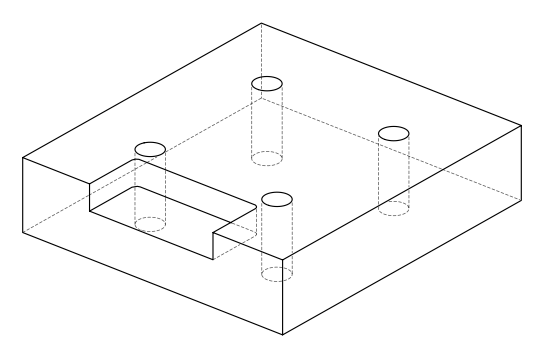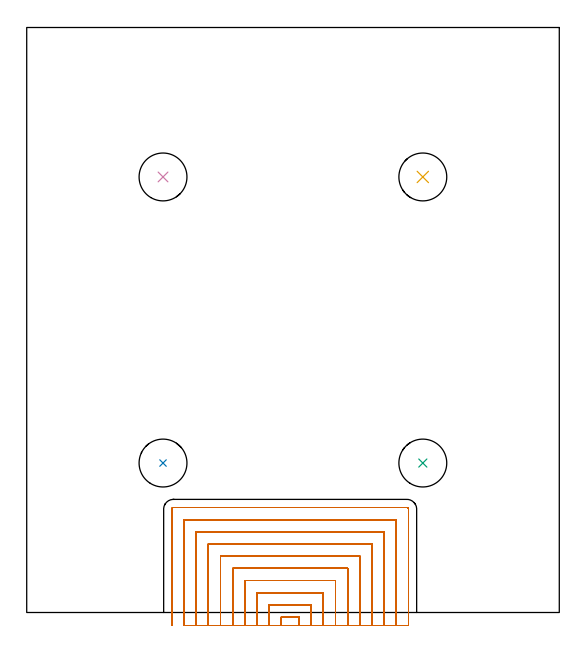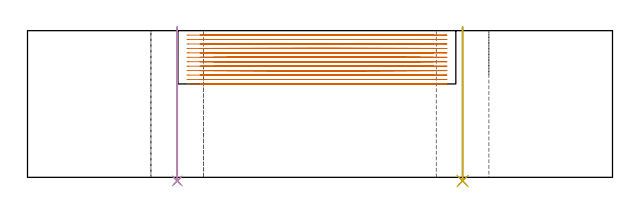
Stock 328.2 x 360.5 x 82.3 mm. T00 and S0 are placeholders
(PLAN: 5 operations, 1 tool changes, 74.3 min)
(1 MILL_SLOT | SLOT_PARTIAL_RECTANGULAR | NXT0201_013 | Follow Part, ap 2.5, ae 75% | 72.89 min | 324471 mm3)
(2 INDEXABLE_INSERT_DRILL_THROUGH_HOLE_FROM_SOLID | STEP1HOLE | NXT0302_030 | 0.35 min | 56215 mm3)
(3 INDEXABLE_INSERT_DRILL_THROUGH_HOLE_FROM_SOLID_1 | STEP1HOLE_1 | NXT0302_030 | 0.35 min | 56201 mm3)
(4 INDEXABLE_INSERT_DRILL_THROUGH_HOLE_FROM_SOLID_2 | STEP1HOLE_2 | NXT0302_030 | 0.35 min | 56210 mm3)
(5 INDEXABLE_INSERT_DRILL_THROUGH_HOLE_FROM_SOLID_3 | STEP1HOLE_3 | NXT0302_030 | 0.35 min | 56211 mm3)
(TOOL NXT0201_013 | ENDMILL 10mm | D10 FL30 Z4)
(TOOL NXT0302_030 | Index. Insert Drill 29.5mm [880-D2950L32-03] | D29.5 PA176 FL89 Z2)
(OP 1 MILL_SLOT)
G17 G21 G94 G90
T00 M6
G54
G17 G0 G90 X167.8 Y-8. S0 M3
G43 Z92.3 H0
Z79.808
G94 G1 Y-5. F250.
Y-2.8 F500.
X156.9
Y-5.
Y-8. F250.
X175.3
Y-5.
Y4.7 F500.
X149.4
Y-5.
Y-8. F250.
X182.8
Y-5.
Y12.2 F500.
X141.9
Y-5.
Y-8. F250.
X190.3
Y-5.
Y19.7 F500.
X134.4
Y-5.
Y-8. F250.
X197.8
Y-5.
Y27.2 F500.
X126.9
Y-5.
Y-8. F250.
X205.3
Y-5.
Y34.7 F500.
X119.4
Y-5.
Y-8. F250.
X212.8
Y-5.
Y42.2 F500.
X111.9
Y-5.
Y-8. F250.
X220.3
Y-5.
Y49.7 F500.
X104.4
Y-5.
Y-8. F250.
X227.8
Y-5.
Y57.2 F500.
X96.9
Y-5.
Y-8. F250.
X235.3
Y-5.
Y63.7 F500.
G3 X234.3 Y64.7 R1.
G1 X90.4
G3 X89.4 Y63.7 R1.
G1 Y-5.
Y-8. F250.
G0 X167.8 Z77.317
G1 Y-5.
Y-2.8 F500.
X156.9
Y-5.
Y-8. F250.
X175.3
Y-5.
Y4.7 F500.
X149.4
Y-5.
Y-8. F250.
X182.8
Y-5.
Y12.2 F500.
X141.9
Y-5.
Y-8. F250.
X190.3
Y-5.
Y19.7 F500.
X134.4
Y-5.
Y-8. F250.
X197.8
Y-5.
Y27.2 F500.
X126.9
Y-5.
Y-8. F250.
X205.3
Y-5.
Y34.7 F500.
X119.4
Y-5.
Y-8. F250.
X212.8
Y-5.
Y42.2 F500.
X111.9
Y-5.
Y-8. F250.
X220.3
Y-5.
Y49.7 F500.
X104.4
Y-5.
Y-8. F250.
X227.8
Y-5.
Y57.2 F500.
X96.9
Y-5.
Y-8. F250.
X235.3
Y-5.
Y63.7 F500.
G3 X234.3 Y64.7 R1.
G1 X90.4
G3 X89.4 Y63.7 R1.
G1 Y-5.
Y-8. F250.
G0 X167.8 Z74.825
G1 Y-5.
Y-2.8 F500.
X156.9
Y-5.
Y-8. F250.
X175.3
Y-5.
Y4.7 F500.
X149.4
Y-5.
Y-8. F250.
X182.8
Y-5.
Y12.2 F500.
X141.9
Y-5.
Y-8. F250.
X190.3
Y-5.
Y19.7 F500.
X134.4
Y-5.
Y-8. F250.
X197.8
Y-5.
Y27.2 F500.
X126.9
Y-5.
Y-8. F250.
X205.3
Y-5.
Y34.7 F500.
X119.4
Y-5.
Y-8. F250.
X212.8
Y-5.
Y42.2 F500.
X111.9
Y-5.
Y-8. F250.
X220.3
Y-5.
Y49.7 F500.
X104.4
Y-5.
Y-8. F250.
X227.8
Y-5.
Y57.2 F500.
X96.9
Y-5.
Y-8. F250.
X235.3
Y-5.
Y63.7 F500.
G3 X234.3 Y64.7 R1.
G1 X90.4
G3 X89.4 Y63.7 R1.
G1 Y-5.
Y-8. F250.
G0 X167.8 Z72.333
G1 Y-5.
Y-2.8 F500.
X156.9
Y-5.
Y-8. F250.
X175.3
Y-5.
Y4.7 F500.
X149.4
Y-5.
Y-8. F250.
X182.8
Y-5.
Y12.2 F500.
X141.9
Y-5.
Y-8. F250.
X190.3
Y-5.
Y19.7 F500.
X134.4
Y-5.
Y-8. F250.
X197.8
Y-5.
Y27.2 F500.
X126.9
Y-5.
Y-8. F250.
X205.3
Y-5.
Y34.7 F500.
X119.4
Y-5.
Y-8. F250.
X212.8
Y-5.
Y42.2 F500.
X111.9
Y-5.
Y-8. F250.
X220.3
Y-5.
Y49.7 F500.
X104.4
Y-5.
Y-8. F250.
X227.8
Y-5.
Y57.2 F500.
X96.9
Y-5.
Y-8. F250.
X235.3
Y-5.
Y63.7 F500.
G3 X234.3 Y64.7 R1.
G1 X90.4
G3 X89.4 Y63.7 R1.
G1 Y-5.
Y-8. F250.
G0 X167.8 Z69.842
G1 Y-5.
Y-2.8 F500.
X156.9
Y-5.
Y-8. F250.
X175.3
Y-5.
Y4.7 F500.
X149.4
Y-5.
Y-8. F250.
X182.8
Y-5.
Y12.2 F500.
X141.9
Y-5.
Y-8. F250.
X190.3
Y-5.
Y19.7 F500.
X134.4
Y-5.
Y-8. F250.
X197.8
Y-5.
Y27.2 F500.
X126.9
Y-5.
Y-8. F250.
X205.3
Y-5.
Y34.7 F500.
X119.4
Y-5.
Y-8. F250.
X212.8
Y-5.
Y42.2 F500.
X111.9
Y-5.
Y-8. F250.
X220.3
Y-5.
Y49.7 F500.
X104.4
Y-5.
Y-8. F250.
X227.8
Y-5.
Y57.2 F500.
X96.9
Y-5.
Y-8. F250.
X235.3
Y-5.
Y63.7 F500.
G3 X234.3 Y64.7 R1.
G1 X90.4
G3 X89.4 Y63.7 R1.
G1 Y-5.
Y-8. F250.
G0 X167.8 Z67.35
G1 Y-5.
Y-2.8 F500.
X156.9
Y-5.
Y-8. F250.
X175.3
Y-5.
Y4.7 F500.
X149.4
Y-5.
Y-8. F250.
X182.8
Y-5.
Y12.2 F500.
X141.9
Y-5.
Y-8. F250.
X190.3
Y-5.
Y19.7 F500.
X134.4
Y-5.
Y-8. F250.
X197.8
Y-5.
Y27.2 F500.
X126.9
Y-5.
Y-8. F250.
X205.3
Y-5.
Y34.7 F500.
X119.4
Y-5.
Y-8. F250.
X212.8
Y-5.
Y42.2 F500.
X111.9
Y-5.
Y-8. F250.
X220.3
Y-5.
Y49.7 F500.
X104.4
Y-5.
Y-8. F250.
X227.8
Y-5.
Y57.2 F500.
X96.9
Y-5.
Y-8. F250.
X235.3
Y-5.
Y63.7 F500.
G3 X234.3 Y64.7 R1.
G1 X90.4
G3 X89.4 Y63.7 R1.
G1 Y-5.
Y-8. F250.
G0 X167.8 Z64.858
G1 Y-5.
Y-2.8 F500.
X156.9
Y-5.
Y-8. F250.
X175.3
Y-5.
Y4.7 F500.
X149.4
Y-5.
Y-8. F250.
X182.8
Y-5.
Y12.2 F500.
X141.9
Y-5.
Y-8. F250.
X190.3
Y-5.
Y19.7 F500.
X134.4
Y-5.
Y-8. F250.
X197.8
Y-5.
Y27.2 F500.
X126.9
Y-5.
Y-8. F250.
X205.3
Y-5.
Y34.7 F500.
X119.4
Y-5.
Y-8. F250.
X212.8
Y-5.
Y42.2 F500.
X111.9
Y-5.
Y-8. F250.
X220.3
Y-5.
Y49.7 F500.
X104.4
Y-5.
Y-8. F250.
X227.8
Y-5.
Y57.2 F500.
X96.9
Y-5.
Y-8. F250.
X235.3
Y-5.
Y63.7 F500.
G3 X234.3 Y64.7 R1.
G1 X90.4
G3 X89.4 Y63.7 R1.
G1 Y-5.
Y-8. F250.
G0 X167.8 Z62.367
G1 Y-5.
Y-2.8 F500.
X156.9
Y-5.
Y-8. F250.
X175.3
Y-5.
Y4.7 F500.
X149.4
Y-5.
Y-8. F250.
X182.8
Y-5.
Y12.2 F500.
X141.9
Y-5.
Y-8. F250.
X190.3
Y-5.
Y19.7 F500.
X134.4
Y-5.
Y-8. F250.
X197.8
Y-5.
Y27.2 F500.
X126.9
Y-5.
Y-8. F250.
X205.3
Y-5.
Y34.7 F500.
X119.4
Y-5.
Y-8. F250.
X212.8
Y-5.
Y42.2 F500.
X111.9
Y-5.
Y-8. F250.
X220.3
Y-5.
Y49.7 F500.
X104.4
Y-5.
Y-8. F250.
X227.8
Y-5.
Y57.2 F500.
X96.9
Y-5.
Y-8. F250.
X235.3
Y-5.
Y63.7 F500.
G3 X234.3 Y64.7 R1.
G1 X90.4
G3 X89.4 Y63.7 R1.
G1 Y-5.
Y-8. F250.
G0 X167.8 Z59.875
G1 Y-5.
Y-2.8 F500.
X156.9
Y-5.
Y-8. F250.
X175.3
Y-5.
Y4.7 F500.
X149.4
Y-5.
Y-8. F250.
X182.8
Y-5.
Y12.2 F500.
X141.9
Y-5.
Y-8. F250.
X190.3
Y-5.
Y19.7 F500.
X134.4
Y-5.
Y-8. F250.
X197.8
Y-5.
Y27.2 F500.
X126.9
Y-5.
Y-8. F250.
X205.3
Y-5.
Y34.7 F500.
X119.4
Y-5.
Y-8. F250.
X212.8
Y-5.
Y42.2 F500.
X111.9
Y-5.
Y-8. F250.
X220.3
Y-5.
Y49.7 F500.
X104.4
Y-5.
Y-8. F250.
X227.8
Y-5.
Y57.2 F500.
X96.9
Y-5.
Y-8. F250.
X235.3
Y-5.
Y63.7 F500.
G3 X234.3 Y64.7 R1.
G1 X90.4
G3 X89.4 Y63.7 R1.
G1 Y-5.
Y-8. F250.
G0 X167.8 Z57.383
G1 Y-5.
Y-2.8 F500.
X156.9
Y-5.
Y-8. F250.
X175.3
Y-5.
Y4.7 F500.
X149.4
Y-5.
Y-8. F250.
X182.8
Y-5.
Y12.2 F500.
X141.9
Y-5.
Y-8. F250.
X190.3
Y-5.
Y19.7 F500.
X134.4
Y-5.
Y-8. F250.
X197.8
Y-5.
Y27.2 F500.
X126.9
Y-5.
Y-8. F250.
X205.3
Y-5.
Y34.7 F500.
X119.4
Y-5.
Y-8. F250.
X212.8
Y-5.
Y42.2 F500.
X111.9
Y-5.
Y-8. F250.
X220.3
Y-5.
Y49.7 F500.
X104.4
Y-5.
Y-8. F250.
X227.8
Y-5.
Y57.2 F500.
X96.9
Y-5.
Y-8. F250.
X235.3
Y-5.
Y63.7 F500.
G3 X234.3 Y64.7 R1.
G1 X90.4
G3 X89.4 Y63.7 R1.
G1 Y-5.
Y-8. F250.
G0 X167.8 Z54.892
G1 Y-5.
Y-2.8 F500.
X156.9
Y-5.
Y-8. F250.
X175.3
Y-5.
Y4.7 F500.
X149.4
Y-5.
Y-8. F250.
X182.8
Y-5.
Y12.2 F500.
X141.9
Y-5.
Y-8. F250.
X190.3
Y-5.
Y19.7 F500.
X134.4
Y-5.
Y-8. F250.
X197.8
Y-5.
Y27.2 F500.
X126.9
Y-5.
Y-8. F250.
X205.3
Y-5.
Y34.7 F500.
X119.4
Y-5.
Y-8. F250.
X212.8
Y-5.
Y42.2 F500.
X111.9
Y-5.
Y-8. F250.
X220.3
Y-5.
Y49.7 F500.
X104.4
Y-5.
Y-8. F250.
X227.8
Y-5.
Y57.2 F500.
X96.9
Y-5.
Y-8. F250.
X235.3
Y-5.
Y63.7 F500.
G3 X234.3 Y64.7 R1.
G1 X90.4
G3 X89.4 Y63.7 R1.
G1 Y-5.
Y-8. F250.
G0 X167.8 Z52.4
G1 Y-5.
Y-2.8 F500.
X156.9
Y-5.
Y-8. F250.
X175.3
Y-5.
Y4.7 F500.
X149.4
Y-5.
Y-8. F250.
X182.8
Y-5.
Y12.2 F500.
X141.9
Y-5.
Y-8. F250.
X190.3
Y-5.
Y19.7 F500.
X134.4
Y-5.
Y-8. F250.
X197.8
Y-5.
Y27.2 F500.
X126.9
Y-5.
Y-8. F250.
X205.3
Y-5.
Y34.7 F500.
X119.4
Y-5.
Y-8. F250.
X212.8
Y-5.
Y42.2 F500.
X111.9
Y-5.
Y-8. F250.
X220.3
Y-5.
Y49.7 F500.
X104.4
Y-5.
Y-8. F250.
X227.8
Y-5.
Y57.2 F500.
X96.9
Y-5.
Y-8. F250.
X235.3
Y-5.
Y63.7 F500.
G3 X234.3 Y64.7 R1.
G1 X90.4
G3 X89.4 Y63.7 R1.
G1 Y-5.
Y-8. F250.
G0 Z92.3
M5
M2
(OP 2 INDEXABLE_INSERT_DRILL_THROUGH_HOLE_FROM_SOLID)
G17 G21 G94 G90
T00 M6
G54
G17 G0 G90 X84. Y92.1 S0 M3
G43 Z92.3 H1
G94 G81 G98 Z-2.015 F250. R84.3
G80
M5
M2
(OP 3 INDEXABLE_INSERT_DRILL_THROUGH_HOLE_FROM_SOLID_1)
G17 G21 G94 G90
T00 M6
G54
G17 G0 G90 X244.1 Y92.1 S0 M3
G43 Z92.3 H1
G94 G81 G98 Z-2.015 F250. R84.3
G80
M5
M2
(OP 4 INDEXABLE_INSERT_DRILL_THROUGH_HOLE_FROM_SOLID_2)
G17 G21 G94 G90
T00 M6
G54
G17 G0 G90 X84. Y268.4 S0 M3
G43 Z92.3 H1
G94 G81 G98 Z-2.015 F250. R84.3
G80
M5
M2
(OP 5 INDEXABLE_INSERT_DRILL_THROUGH_HOLE_FROM_SOLID_3)
G17 G21 G94 G90
T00 M6
G54
G17 G0 G90 X244.1 Y268.4 S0 M3
G43 Z92.3 H1
G94 G81 G98 Z-2.015 F250. R84.3
G80
M5
M2
